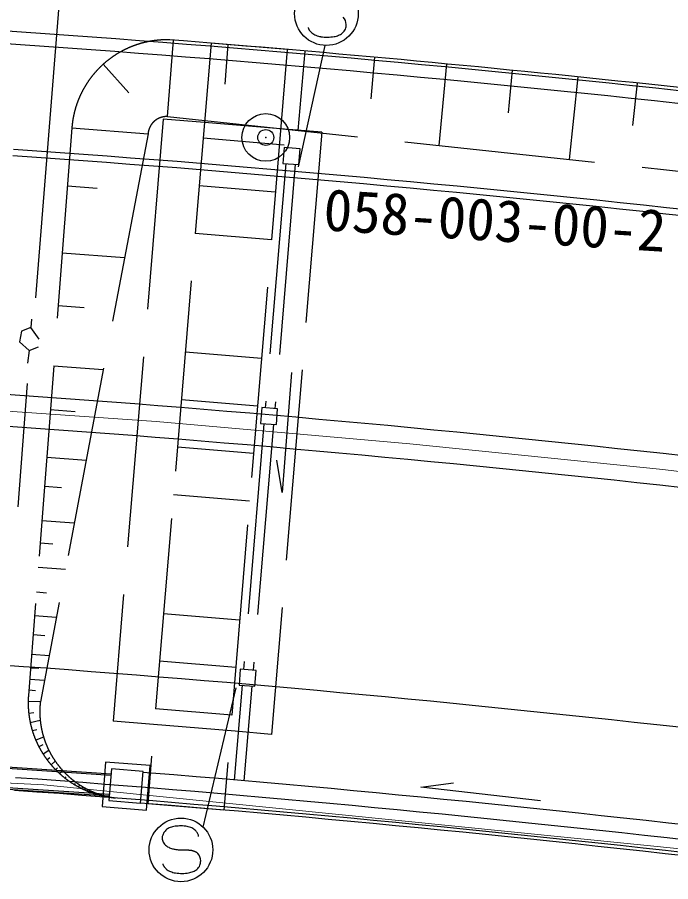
# Model space of a CAD drawing. Units: millimetres, scale not verified. Extents: x 40000 to 680000, y 20000 to 380000.
# Drawn here: x 275546 to 296085, y 291767 to 318950 of the extents above; entities that cross this region are included whole.
import ezdxf
from ezdxf.enums import TextEntityAlignment as Align

# ---------------------------------------------------------------- set-up
doc = ezdxf.new("R2010")
doc.units = ezdxf.units.MM
doc.header["$LTSCALE"] = 1000
doc.header["$PDMODE"] = 32
doc.header["$PDSIZE"] = 500
doc.linetypes.add('CHAIN', pattern=[18.5, 12, -1.5, 3.5, -1.5])
doc.linetypes.add('DASHED', pattern=[7.5, 6, -1.5])
for name, color, linetype, lineweight in [('M-BGD', 7, 'Continuous', 25), ('M-BGD-EXST', 7, 'Continuous', 25), ('M-BMK', 2, 'CHAIN', 13), ('M-BMK-SRVR', 3, 'Continuous', 25), ('M-STR-HTXT', 7, 'Continuous', 13), ('M-STR-STR1', 1, 'Continuous', 25), ('M-STR-STRD', 7, 'Continuous', 25)]:
    doc.layers.add(name, color=color, linetype=linetype, lineweight=lineweight)
doc.layers.add('M-OTRS', color=6, linetype='Continuous')
doc.styles.add('ＭＳ ゴシック', font='')
doc.styles.get('ＭＳ ゴシック').set_extended_font_data('MS Gothic')

msp = doc.modelspace()

# ---------------------------------------------------------------- linework, layer by layer
at = {"layer": 'M-BGD'}
for p, q in [((277205, 323844), (276123, 310131)), ((275992, 309459), (275977, 309198)), ((275920, 308476), (276211, 308584)), ((275920, 308476), (275866, 308078)), ((284168, 307780), (283871, 304006)), ((275860, 307431), (275560, 303560)), ((283871, 304006), (283700, 305023)), ((278323, 295528), (278212, 294133)), ((279719, 295418), (278323, 295528)), ((278507, 295313), (278428, 294316)), ((279504, 295234), (278507, 295313)), ((279424, 294237), (279504, 295234)), ((279608, 294022), (279719, 295418)), ((288232, 294743), (289254, 294877)), ((291993, 294311), (288232, 294743)), ((278212, 294133), (279608, 294022)), ((278428, 294316), (279424, 294237))]:
    msp.add_line(p, q, dxfattribs=at)
at = {"layer": 'M-BGD', "linetype": 'DASHED'}
for p, q in [((281639, 318133), (279645, 294216)), ((280269, 315827), (280458, 318231)), ((284031, 317934), (281639, 318133)), ((282076, 316851), (282177, 318093)), ((284031, 317934), (282037, 294017)), ((284380, 315388), (284597, 317889)), ((286672, 316383), (286790, 317694)), ((279049, 316576), (278245, 317471)), ((288810, 314915), (289053, 317483)), ((290982, 315945), (291113, 317283)), ((292909, 314478), (293173, 317076)), ((294898, 315546), (295039, 316882)), ((280136, 315750), (278557, 296816)), ((281431, 315642), (280136, 315750)), ((283823, 315443), (281431, 315642)), ((277262, 315470), (275897, 297623)), ((277262, 315470), (279655, 315287)), ((285119, 315335), (283540, 296400)), ((285119, 315335), (283823, 315443)), ((279655, 315287), (276272, 297426)), ((283931, 314932), (281390, 315144)), ((283935, 314855), (283897, 314357)), ((284434, 314817), (283935, 314855)), ((284395, 314318), (284434, 314817)), ((283983, 314350), (283342, 306669)), ((284282, 314327), (283642, 306646)), ((283897, 314357), (284395, 314318)), ((278056, 313568), (277122, 313639)), ((283657, 313450), (281265, 313649)), ((283532, 311955), (281141, 312154)), ((278915, 311381), (276960, 311531)), ((277644, 309817), (276834, 309879)), ((283221, 308218), (280829, 308417)), ((278248, 307860), (276689, 307979)), ((283096, 306723), (280704, 306922)), ((283231, 306677), (283192, 306179)), ((283729, 306639), (283231, 306677)), ((283691, 306140), (283729, 306639)), ((277367, 306548), (276584, 306608)), ((283301, 306170), (282657, 298442)), ((283600, 306147), (282956, 298419)), ((283192, 306179), (283691, 306140)), ((282971, 305228), (280580, 305428)), ((277709, 305015), (276470, 305110)), ((276932, 304153), (276399, 304194)), ((282847, 303733), (280455, 303933)), ((277335, 303042), (276317, 303120)), ((276660, 302379), (276263, 302409)), ((277059, 301584), (276205, 301649)), ((276468, 300843), (276145, 300868)), ((276773, 300073), (276088, 300125)), ((282535, 299996), (280144, 300196)), ((276410, 299498), (276043, 299526)), ((276544, 298865), (275995, 298907)), ((276222, 298467), (275963, 298487)), ((282411, 298501), (280019, 298701)), ((282557, 298450), (282518, 297951)), ((283055, 298411), (282557, 298450)), ((283017, 297912), (283055, 298411)), ((276398, 298095), (275936, 298130)), ((282615, 297944), (282367, 294965)), ((282518, 297951), (283017, 297912)), ((276117, 297774), (275910, 297790)), ((282914, 297920), (282666, 294940)), ((276272, 297426), (275889, 297431)), ((282286, 297007), (279894, 297206)), ((276065, 297075), (275907, 297057)), ((276268, 296833), (275955, 296766)), ((279703, 296720), (278557, 296816)), ((282394, 296496), (279703, 296720)), ((276157, 296548), (276023, 296507)), ((276372, 296317), (276130, 296214)), ((283540, 296400), (282394, 296496)), ((265456, 296039), (278494, 295164)), ((276346, 296072), (276227, 296010)), ((265452, 295989), (278491, 295114)), ((276541, 295893), (276361, 295778)), ((276572, 295662), (276486, 295598)), ((276740, 295557), (276608, 295444)), ((265418, 295340), (278440, 294466)), ((265421, 295390), (278443, 294516)), ((276809, 295347), (276751, 295290)), ((276971, 295267), (276880, 295166)), ((277077, 295069), (277045, 295028)), ((277367, 294857), (277346, 294822)), ((277507, 294814), (277472, 294750)), ((277590, 294725), (277576, 294697)), ((277688, 294707), (277665, 294655)), ((277752, 294649), (277741, 294623)), ((277816, 294642), (277800, 294599)), ((277864, 294597), (277857, 294577)), ((277937, 294588), (277926, 294553)), ((277987, 294550), (277982, 294535)), ((278054, 294542), (278046, 294515)), ((278098, 294512), (278095, 294501)), ((278158, 294507), (278153, 294486)), ((278194, 294486), (278192, 294476)), ((282037, 294017), (279645, 294216))]:
    msp.add_line(p, q, dxfattribs=at)
at = {"layer": 'M-BGD'}
for points in [[(296364, 316740), (295878, 316792), (295393, 316844), (294907, 316896), (294422, 316946), (293936, 316997), (293450, 317047), (292964, 317097), (292478, 317147), (291992, 317196), (291505, 317244), (291019, 317292), (290532, 317340), (290045, 317388), (289558, 317435), (289071, 317481), (288584, 317527), (288097, 317573), (287609, 317619), (287122, 317663), (286634, 317708), (286146, 317752), (285658, 317795), (285170, 317839), (284682, 317881), (284194, 317924), (283705, 317965), (283217, 318007), (282728, 318047), (282239, 318088), (281750, 318128), (281261, 318167), (280772, 318206), (280337, 318240)], [(296687, 312883), (295957, 312962), (295226, 313040), (294496, 313118), (293765, 313194), (293034, 313270), (292303, 313345), (291571, 313419), (290840, 313492), (290108, 313564), (289376, 313635), (288644, 313705), (287911, 313774), (287178, 313842), (286445, 313909), (285712, 313976), (284979, 314041), (284245, 314105), (283511, 314168), (282777, 314230), (282043, 314291), (281308, 314351), (280573, 314410), (279838, 314468), (279103, 314524), (278368, 314580), (277632, 314634), (276896, 314688), (276160, 314740), (275424, 314791)], [(296665, 312684), (295935, 312763), (295205, 312842), (294475, 312919), (293744, 312995), (293014, 313071), (292283, 313146), (291551, 313220), (290820, 313293), (290088, 313365), (289357, 313436), (288625, 313506), (287892, 313575), (287160, 313643), (286427, 313710), (285694, 313776), (284961, 313842), (284228, 313906), (283494, 313969), (282760, 314031), (282026, 314092), (281292, 314152), (280557, 314211), (279823, 314268), (279088, 314325), (278353, 314381), (277617, 314435), (276882, 314488), (276146, 314540), (275410, 314591)], [(276234, 308827), (275977, 309198), (275677, 309076), (275611, 308741), (275920, 308476)], [(296356, 296622), (295645, 296701), (294933, 296778), (294222, 296855), (293510, 296932), (292799, 297007), (292088, 297081), (291376, 297155), (290665, 297228), (289954, 297300), (289243, 297370), (288532, 297440), (287821, 297509), (287110, 297578), (286399, 297645), (285688, 297711), (284977, 297776), (284266, 297840), (283555, 297903), (282845, 297966), (282134, 298027), (281423, 298087), (280713, 298146), (280002, 298204), (279291, 298261), (278581, 298317), (277870, 298371), (277160, 298425), (276450, 298478), (275739, 298529), (275029, 298579)], [(296621, 292567), (295914, 292646), (295207, 292725), (294500, 292802), (293793, 292878), (293087, 292954), (292380, 293029), (291674, 293103), (290967, 293176), (290261, 293248), (289555, 293320), (288849, 293390), (288143, 293459), (287437, 293528), (286731, 293596), (286026, 293662), (285320, 293728), (284615, 293792), (283909, 293856), (283204, 293919), (282499, 293981), (281794, 294041), (281089, 294101), (280384, 294159), (279680, 294217), (279424, 294237)]]:
    msp.add_lwpolyline(points, dxfattribs=at)
at = {"layer": 'M-BGD', "linetype": 'DASHED'}
for points in [[(280269, 315827), (300119, 313708), (320135, 310864)], [(296729, 293531), (296021, 293610), (295313, 293689), (294605, 293766), (293897, 293843), (293189, 293919), (292482, 293994), (291774, 294068), (291067, 294141), (290359, 294213), (289652, 294285), (288944, 294355), (288237, 294425), (287530, 294493), (286823, 294561), (286116, 294628), (285409, 294694), (284703, 294758), (283996, 294822), (283289, 294885), (282583, 294947), (281876, 295008), (281170, 295067), (280464, 295126), (279758, 295184), (279502, 295204)]]:
    msp.add_lwpolyline(points, dxfattribs=at)
for centre, radius, start, end in [((280253, 315242), 3000, 88.3935, 175.6277), ((280244, 315236), 592, 87.6437, 175.0161), ((278888, 297394), 3000, 175.6277, 264.9875), ((278991, 297114), 2737, 173.4486, 262.4395)]:
    msp.add_arc(centre, radius, start, end, dxfattribs=at)
at = {"layer": 'M-BGD'}
msp.add_open_spline([(280875, 325516), (281186, 325477), (282117, 325363), (282428, 325325), (283190, 325233), (285478, 324956), (286241, 324866), (287241, 324747), (290243, 324395), (291244, 324282), (292268, 324166), (295341, 323820), (296367, 323719), (297950, 323563), (302701, 323122), (304286, 322998), (305361, 322913), (308592, 322732), (309668, 322674), (310481, 322630), (312919, 322538), (313731, 322489), (314525, 322442), (316904, 322280), (317694, 322190), (319169, 322021), (323583, 321421), (325050, 321197), (326614, 320958), (331290, 320149), (332848, 319872), (334087, 319652), (337797, 318948), (339033, 318713), (339537, 318617), (341048, 318319), (341551, 318216)], degree=3, knots=[0, 0, 0, 0, 1, 1, 1, 2, 2, 2, 3, 3, 3, 4, 4, 4, 5, 5, 5, 6, 6, 6, 7, 7, 7, 8, 8, 8, 9, 9, 9, 10, 10, 10, 11, 11, 11, 12, 12, 12, 12], dxfattribs=at)
at = {"layer": 'M-BGD-EXST'}
for p, q in [((284388, 314246), (285226, 318064)), ((281393, 293479), (282429, 297864))]:
    msp.add_line(p, q, dxfattribs=at)
for points in [[(284746, 318523), (284741, 318530), (284736, 318538), (284731, 318546), (284726, 318554), (284722, 318562), (284718, 318569), (284714, 318578), (284710, 318586), (284707, 318594), (284705, 318603), (284703, 318610), (284701, 318618), (284700, 318626)], [(280424, 292802), (280450, 292798), (280475, 292793), (280501, 292788), (280526, 292784), (280551, 292780), (280577, 292776), (280602, 292773), (280628, 292770), (280653, 292768), (280679, 292767), (280700, 292766), (280721, 292765), (280742, 292765), (280763, 292766), (280784, 292766), (280806, 292766), (280827, 292767), (280848, 292767), (280869, 292767), (280890, 292767), (280902, 292766), (280914, 292766), (280925, 292765), (280937, 292764), (280949, 292763), (280960, 292762), (280972, 292761), (280984, 292760), (280995, 292758), (281007, 292756), (281014, 292755), (281021, 292754), (281028, 292753), (281035, 292751), (281041, 292750), (281048, 292748), (281055, 292746), (281062, 292744), (281069, 292742), (281076, 292740), (281082, 292738), (281088, 292736), (281094, 292734), (281099, 292732), (281105, 292730), (281111, 292727), (281117, 292725), (281123, 292722), (281129, 292720), (281134, 292717), (281140, 292714), (281146, 292711), (281152, 292708), (281158, 292705), (281163, 292702), (281169, 292699), (281174, 292695), (281179, 292692), (281185, 292688), (281190, 292684), (281197, 292678), (281203, 292672), (281210, 292665), (281216, 292659), (281222, 292652)], [(280174, 292226), (280169, 292233), (280164, 292241), (280159, 292249), (280154, 292256), (280150, 292264), (280146, 292272), (280142, 292280), (280138, 292289), (280135, 292297), (280132, 292305), (280131, 292313), (280129, 292321), (280127, 292329)]]:
    msp.add_lwpolyline(points, dxfattribs=at)
for centre in [(285263, 319064), (280691, 292767)]:
    msp.add_circle(centre, 1000, dxfattribs=at)
for centre, radius, start, end in [((285537, 318718), 346, 0.8202, 42.0391), ((285535, 318710), 349, 338.2637, 2.0545), ((285100, 318799), 449, 217.9483, 228.2045), ((285108, 318820), 470, 229.1238, 248.2674), ((285203, 319060), 728, 248.3135, 261.1494), ((285278, 319552), 1226, 261.2217, 270.9828), ((285296, 319598), 1272, 270.1516, 279.4163), ((285386, 319049), 715, 279.4937, 291.465), ((285491, 318782), 428, 291.4581, 309.0625), ((285542, 318714), 344, 309.5264, 337.1503), ((280565, 293037), 491, 135.1508, 149.9367), ((280466, 293143), 347, 114.638, 136.0855), ((280567, 292921), 591, 100.054, 114.5262), ((280657, 292428), 1092, 90.5454, 100.1869), ((280676, 292264), 1257, 82.477, 91.3279), ((280750, 292806), 709, 69.2741, 82.6429), ((280852, 293078), 419, 50.34, 69.2792), ((280859, 293096), 401, 40.3943, 49.3685), ((280778, 293005), 521, 31.0741, 42.2143), ((280400, 293146), 298, 172.3681, 193.7201), ((280391, 293138), 290, 150.0708, 170.8217), ((280399, 293146), 298, 193.7824, 222.17), ((281064, 293177), 188, 15.4849, 31.0741), ((281146, 293205), 101, 353.2451, 12.7461), ((280508, 293245), 445, 222.257, 242.8164), ((280601, 293428), 650, 242.9551, 254.2829), ((280965, 292420), 346, 0.8202, 42.0391), ((280528, 292502), 449, 217.9483, 228.2045), ((280970, 292417), 344, 309.5264, 337.1503), ((280962, 292412), 349, 338.2637, 2.0545), ((280536, 292522), 470, 229.1238, 248.2674), ((280631, 292763), 728, 248.3135, 261.1494), ((280706, 293254), 1226, 261.2217, 270.9828), ((280724, 293301), 1272, 270.1516, 279.4163), ((280814, 292751), 715, 279.4937, 291.465), ((280919, 292485), 428, 291.4581, 309.0625)]:
    msp.add_arc(centre, radius, start, end, dxfattribs=at)
at = {"layer": 'M-BMK'}
msp.add_lwpolyline([(271932, 306799), (279912, 306235), (287882, 305539), (295840, 304725), (303788, 303811), (311725, 302811), (319653, 301743), (327574, 300620), (335490, 299460), (343402, 298277), (346783, 297768)], dxfattribs=at)
at = {"layer": 'M-BMK-SRVR'}
msp.add_circle((283357, 315171), 750, dxfattribs=at)
at = {"layer": 'M-OTRS'}
msp.add_point((283357, 315171), dxfattribs=at)
at = {"layer": 'M-STR-HTXT'}
for p, q in [((258773, 295666), (276377, 294815)), ((276377, 294815), (304629, 291977))]:
    msp.add_line(p, q, dxfattribs=at)
at = {"layer": 'M-STR-STR1'}
for points in [[(296353, 316641), (295618, 316720), (294883, 316798), (294148, 316874), (293413, 316951), (292677, 317026), (291941, 317100), (291204, 317174), (290468, 317246), (289731, 317318), (288994, 317388), (288256, 317458), (287519, 317526), (286781, 317594), (286042, 317661), (285304, 317726), (284565, 317791), (283826, 317855), (283086, 317917), (282346, 317979), (281606, 318039), (280866, 318098), (280125, 318157), (279384, 318214), (278643, 318270), (277902, 318325), (277160, 318378), (276418, 318431), (275676, 318482), (274933, 318532)], [(296310, 316243), (295576, 316322), (294841, 316400), (294107, 316477), (293372, 316553), (292636, 316628), (291901, 316702), (291165, 316775), (290429, 316848), (289693, 316919), (288956, 316990), (288219, 317060), (287482, 317128), (286744, 317196), (286006, 317262), (285268, 317328), (284530, 317393), (283791, 317456), (283053, 317519), (282313, 317580), (281574, 317640), (280834, 317700), (280094, 317758), (279354, 317815), (278614, 317871), (277873, 317926), (277132, 317979), (276390, 318032), (275649, 318083), (274907, 318133)], [(296677, 293064), (295969, 293143), (295262, 293222), (294554, 293299), (293847, 293376), (293140, 293451), (292432, 293526), (291725, 293600), (291018, 293673), (290311, 293746), (289605, 293817), (288898, 293887), (288191, 293957), (287485, 294026), (286779, 294093), (286072, 294160), (285366, 294226), (284660, 294290), (283954, 294354), (283248, 294417), (282542, 294479), (281836, 294539), (281131, 294599), (280425, 294658), (279720, 294715), (279015, 294772), (278309, 294827), (277604, 294882), (276899, 294935), (276194, 294987), (275489, 295038)], [(296632, 292667), (295925, 292746), (295218, 292824), (294511, 292901), (293804, 292978), (293097, 293054), (292391, 293128), (291684, 293202), (290977, 293276), (290271, 293348), (289565, 293419), (288859, 293489), (288153, 293559), (287447, 293627), (286741, 293695), (286035, 293762), (285329, 293827), (284624, 293892), (283918, 293956), (283213, 294018), (282508, 294080), (281802, 294141), (281097, 294200), (280392, 294259), (279688, 294317), (278983, 294373), (278278, 294428), (277574, 294483), (276869, 294536), (276165, 294588), (275461, 294639)]]:
    msp.add_lwpolyline(points, dxfattribs=at)
at = {"layer": 'M-STR-STRD'}
for points in [[(296574, 305150), (295853, 305228), (295132, 305307), (294411, 305384), (293689, 305460), (292968, 305536), (292246, 305610), (291525, 305684), (290803, 305757), (290081, 305829), (289359, 305900), (288637, 305970), (287915, 306039), (287192, 306108), (286470, 306175), (285747, 306241), (285025, 306306), (284302, 306371), (283579, 306434), (282856, 306496), (282133, 306557), (281410, 306617), (280687, 306676), (279964, 306734), (279241, 306791), (278517, 306847), (277794, 306901), (277070, 306955), (276346, 307007), (275622, 307059), (274899, 307109)], [(296465, 304156), (295745, 304234), (295025, 304312), (294305, 304389), (293585, 304466), (292864, 304541), (292144, 304616), (291423, 304689), (290703, 304762), (289982, 304834), (289262, 304905), (288541, 304975), (287820, 305044), (287099, 305112), (286378, 305179), (285657, 305245), (284936, 305310), (284214, 305374), (283493, 305438), (282771, 305500), (282050, 305561), (281328, 305621), (280607, 305679), (279885, 305737), (279163, 305794), (278441, 305850), (277719, 305904), (276997, 305958), (276275, 306010), (275553, 306061), (274830, 306111)]]:
    msp.add_lwpolyline(points, dxfattribs=at)

# ---------------------------------------------------------------- texts
at = {"layer": 'M-BMK-SRVR', "style": 'ＭＳ ゴシック'}
msp.add_text('058-003-00-2', height=1320, rotation=356.382, dxfattribs=at).set_placement((285116, 311859), align=Align.BOTTOM_LEFT)

doc.saveas('drawing.dxf')
